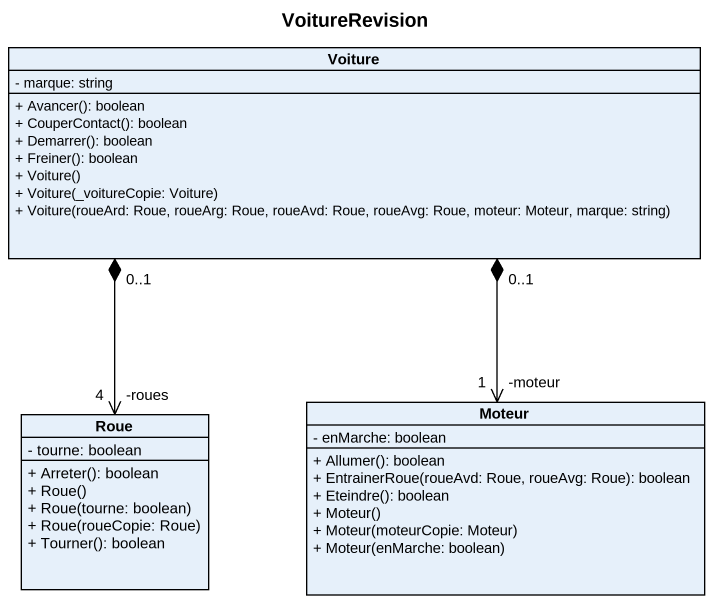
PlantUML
@startuml
title VoitureRevision
hide circle
hide empty members
skinparam classAttributeIconSize 0
class Voiture {
  - marque: string
  + Avancer(): boolean
  + CouperContact(): boolean
  + Demarrer(): boolean
  + Freiner(): boolean
  + Voiture()
  + Voiture(_voitureCopie: Voiture)
  + Voiture(roueArd: Roue, roueArg: Roue, roueAvd: Roue, roueAvg: Roue, moteur: Moteur, marque: string)
}
class Roue {
  - tourne: boolean
  + Arreter(): boolean
  + Roue()
  + Roue(tourne: boolean)
  + Roue(roueCopie: Roue)
  + Tourner(): boolean
}
class Moteur {
  - enMarche: boolean
  + Allumer(): boolean
  + EntrainerRoue(roueAvd: Roue, roueAvg: Roue): boolean
  + Eteindre(): boolean
  + Moteur()
  + Moteur(moteurCopie: Moteur)
  + Moteur(enMarche: boolean)
}
Roue "-roues\n4" <-up-* "0..1" Voiture
Moteur "-moteur\n1" <-up-* "0..1" Voiture
@enduml
